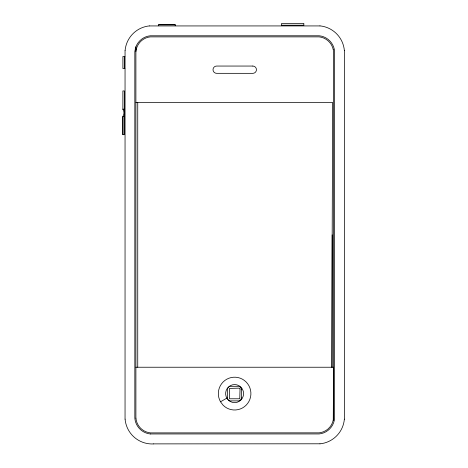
<?xml version="1.0" encoding="UTF-8"?>
<svg xmlns="http://www.w3.org/2000/svg" width="468" height="468" viewBox="0 0 468 468"><rect width="100%" height="100%" fill="white"/><g stroke="black" fill="none" stroke-linecap="round" stroke-linejoin="round"><path stroke-width="0.7" d="M122.873 134.685L122.873 116.456A6.657 6.657 0 0 0 122.873 109.161L122.873 90.932L124.324 90.932L124.318 134.685L122.873 134.685L122.873 116.456L124.324 116.456M124.33 68.527L124.33 56.493M125.05 50.562L125.05 419.147M150.409 433.988A17.322 17.322 0 0 1 134.843 418.24L134.831 51.363L135.901 46.8L135.895 418.14M344.407 419.158L344.413 50.562M331.73 367.234L332.637 102.504L135.901 102.504M227.395 397.975L227.442 388.855L228.32 387.247L230.133 385.772A8.927 8.927 0 0 1 240.961 387.206A9.079 9.079 0 0 1 240.961 399.988A8.927 8.927 0 0 1 230.133 401.427L228.571 400.374L226.851 398.116A9.097 9.097 0 0 1 226.851 389.078L228.32 387.247M333.269 419.96L333.544 367.24L135.843 367.234M135.919 51.451L136.252 49.351M333.204 420.375L333.544 418.275L333.544 51.445L333.21 49.351M220.522 401.796A16.491 16.491 0 0 1 223.101 381.993A16.216 16.216 0 0 1 246.139 381.993A16.479 16.479 0 0 1 246.133 405.194A16.216 16.216 0 0 1 223.101 405.206L220.516 401.801L226.851 398.116M228.893 386.784L230.279 386.305L238.604 386.305A3.27 3.27 0 0 1 241.494 389.224M158.582 24.851L175.231 24.851M281.637 25.208L303.831 25.208M149.508 25.939L319.96 25.927M124.897 56.493L122.897 56.493L122.897 68.527L124.897 68.527M124.324 109.161L122.873 109.161L123.201 109.717M153.299 443.88L319.954 443.793M150.409 433.959L319.164 433.941L321.411 433.573A17.316 17.316 0 0 0 334.246 420.621L334.626 418.363L334.632 51.357L334.269 49.099A17.322 17.322 0 0 0 321.417 36.13L319.17 35.779L150.292 35.79L148.046 36.159A17.31 17.31 0 0 0 135.211 49.105M332.186 234.866L332.186 367.234M303.831 25.325L303.831 23.4L281.637 23.4L281.637 25.325M241.5 389.224L241.5 397.975M175.231 25.746L175.231 24.664L158.582 24.664L158.582 25.746M137.738 102.504L137.738 367.234M135.925 418.14A16.228 16.228 0 0 0 150.509 432.894L319.077 432.847L321.159 432.502A16.222 16.222 0 0 0 333.187 420.369M136.27 49.356A16.216 16.216 0 0 1 148.292 37.212L150.38 36.884L319.082 36.873L321.165 37.218A16.228 16.228 0 0 1 333.193 49.351M344.36 419.152A27.15 27.15 0 0 1 319.96 443.839M319.96 25.88A27.156 27.156 0 0 1 344.366 50.567M153.299 443.939A27.144 27.144 0 0 1 125.096 419.147M125.096 50.567A27.144 27.144 0 0 1 149.503 25.892M228.326 399.947A3.235 3.235 0 0 0 230.274 400.889L238.604 400.889A3.27 3.27 0 0 0 241.494 397.975M227.875 399.374A3.235 3.235 0 0 1 227.407 397.999M240.037 388.931L239.762 398.777L229.478 398.777L229.478 388.417L239.253 388.142A0.994 0.994 0 0 1 239.762 388.417L240.037 388.931M252.831 66.052L216.631 66.052A3.633 3.633 0 0 0 213.022 69.697A3.633 3.633 0 0 0 216.631 73.33L252.831 73.341A3.633 3.633 0 0 0 256.441 69.697A3.633 3.633 0 0 0 252.831 66.058"/></g></svg>
